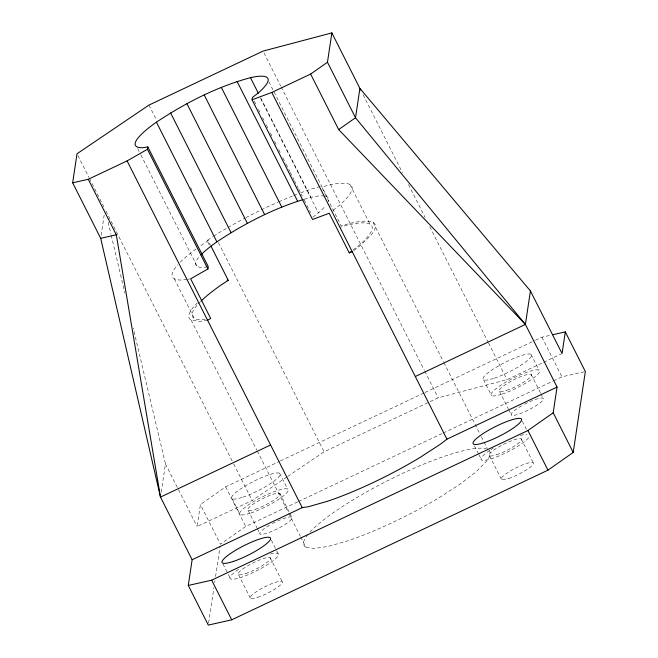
<?xml version="1.0" encoding="UTF-8"?>
<svg xmlns="http://www.w3.org/2000/svg" width="658" height="658" viewBox="0 0 658 658"><rect width="100%" height="100%" fill="white"/><g stroke="black" fill="none" stroke-linecap="round" stroke-linejoin="round"><path stroke-width="0.49" stroke-dasharray="3.29 2.47" d="M101.151 235.309L104.301 214.286M161.243 492.069L165.462 463.906L133.245 328.103M286.855 477.017L252.154 500.499L197.104 526.548L200.402 504.563L225.661 486.83L279.453 461.373M208.611 623.077L213.908 587.684M214.673 582.634L214.969 580.611M215.577 576.564L220.126 546.23M312.871 217.148L318.423 212.888A74.206 14.163 -26.8 0 0 325.677 205.641M333.022 210.33L338.335 206.258A100.452 19.164 -26.8 0 0 328.194 185.235L321.787 187.061M353.05 249.982L358.363 245.903A100.452 19.164 -26.8 0 0 348.222 224.88L339.98 227.232M353.889 250.534L361.11 244.99L371.285 234.824A104.071 19.855 -26.8 0 0 350.599 223.21L341.231 225.883L321.203 186.23M297.622 501.898L245.689 526.474L220.422 544.207L200.402 504.563M287.694 476.45L324.09 451.816L438.212 397.819L507.014 379.633L542.792 362.698M209.31 245.047L207.031 240.54L212.805 236.79M213.628 236.247L218.571 233.031A104.071 19.855 -26.8 0 1 227.076 227.997M200.896 245.467L208.232 240.696L210.502 245.204M280.382 460.937L424.13 392.916M425.06 392.481L534.502 340.696M535.423 340.26L541.921 337.184L550.688 335.202M543.714 362.262L561.142 354.012M298.551 501.462L442.308 433.441M443.229 433.005L552.671 381.221M553.6 380.785L561.94 376.828L585.34 371.54M320.265 186.502L311.826 188.912A104.071 19.855 -26.8 0 0 298.658 193.625M304.243 199.259L310.93 197.351A74.206 14.163 -26.8 0 1 324.517 196.051M207.262 266.786L203.248 267.378A74.206 14.163 -26.8 0 1 199.645 256.307M187.004 279.354L182.431 280.028A100.452 19.164 -26.8 0 1 177.676 264.903M187.925 279.214L189.751 278.951M205.206 319.27L202.458 319.673A100.452 19.164 -26.8 0 1 197.704 304.547M207.574 320.24L199.588 321.417L191.133 320.068A104.071 19.855 -26.8 0 1 197.342 302.91M207.031 240.54L208.232 240.696M300.731 537.043L305.822 547.119L314.277 548.459L328.35 546.387L347.103 541.04A104.071 19.855 -26.8 0 0 440.358 496.913L460.238 483.984L475.8 472.033L485.974 461.875A104.071 19.855 -26.8 0 0 489.281 450.722M541.921 337.184L561.94 376.828M531.047 354.325L539.058 370.183M531.146 374.427L540.383 392.719M540.851 393.64L543.163 398.213M363.142 94.818L402.466 172.659M408.478 184.561L425.134 217.535M429.756 226.689L488.047 342.078M488.507 342.999L507.014 379.633M522.403 421.342L526.408 429.271M499.488 391.395L508.272 408.783M508.733 409.695L511.505 415.182M521.161 438.804L533.177 462.59M483.564 379.781L491.575 395.639M373.135 222.478L443.426 361.637M443.895 362.55L479.501 433.046M481.352 436.706L483.663 441.288M484.124 442.201L487.364 448.608M489.511 455.772L501.528 479.559M349.941 184.528L369.969 224.172M474.476 445.918L478.481 453.847M478.925 454.727L481.598 460.016M263.99 52.928L280.67 85.943M281.131 86.864L424.311 370.298M424.772 371.219L438.212 397.819M268.851 81.724L326.993 196.832M260.626 97.771L310.93 197.351M260.733 98.684L318.423 212.888M254.259 101.118L256.11 104.77M258.413 109.343L260.264 112.995M262.567 117.56L264.417 121.22M266.26 124.872L268.571 129.437M270.413 133.097L272.725 137.662M274.567 141.314L276.878 145.887M278.721 149.539L281.032 154.104M282.874 157.764L285.646 163.242M286.107 164.155L289.8 171.467M290.26 172.38L293.953 179.683M294.414 180.605L298.107 187.908M298.567 188.821L302.261 196.133M304.103 199.785L306.414 204.358M306.875 205.271L310.568 212.575M148.938 105.091L156.357 119.764M190.639 187.645L192.029 190.392M218.44 242.679L324.09 451.816M137.686 148.568L140.45 154.046M140.919 154.959L197.219 266.424M279.658 473.275L287.669 489.133M174.271 278.729L194.299 318.373M279.757 493.377L289.462 512.582M289.923 513.503L291.774 517.163M191.133 320.068L256.801 450.072M257.262 450.985L288.245 512.327M288.706 513.24L300.27 536.13M77.932 155.592L88.962 177.43M89.422 178.343L105.05 209.277M105.971 211.111L233.187 462.952M233.656 463.874L252.154 500.499M271.359 540.21L276.261 549.899M276.705 550.787L278.038 553.427M248.107 510.345L256.883 527.732M257.344 528.645L260.124 534.131M270.125 557.671L282.142 581.458M232.184 498.731L240.195 514.589M225.661 486.83L245.689 526.474M238.467 574.64L250.484 598.435M222.988 563.906L227.89 573.603M228.334 574.483L230.555 578.884M165.462 463.906L197.104 526.548M108.126 222.256L110.972 234.24M111.21 235.243L124.946 293.155M198.305 303.881A100.452 19.164 -26.8 0 1 200.295 301.816M325.471 196.249A74.206 14.163 -26.8 0 1 328.227 201.521M180.267 262.164A100.452 19.164 -26.8 0 1 196.512 248.617M305.822 547.119A104.071 19.855 -26.8 0 1 307.673 534.773M309.976 532.1A104.071 19.855 -26.8 0 1 401.174 474.105A104.071 19.855 -26.8 0 1 486.476 448.937M272.346 523.628A18.103 3.455 -26.8 0 1 291.535 519.203A18.103 3.455 -26.8 0 1 264.426 533.918A18.103 3.455 -26.8 0 1 271.532 524.072M524.566 404.242A18.103 3.455 -26.8 0 1 542.661 400.574A18.103 3.455 -26.8 0 1 515.239 415.099A18.103 3.455 -26.8 0 1 523.735 404.678M270.331 554.077A27.151 5.182 -26.8 0 1 271.409 562.014A27.151 5.182 -26.8 0 1 235.794 578.834A27.151 5.182 -26.8 0 1 239.857 568.471M528.596 437.776A27.151 5.182 -26.8 0 1 491.608 458.675A27.151 5.182 -26.8 0 1 490.169 450.08M490.893 449.603A27.151 5.182 -26.8 0 1 493.187 448.139M520.388 435.489A27.151 5.182 -26.8 0 1 526.869 434.206M227.956 227.487A104.071 19.855 -26.8 0 1 244.941 218.135M245.829 217.675A104.071 19.855 -26.8 0 1 277.824 202.22M278.753 201.809A104.071 19.855 -26.8 0 1 292.703 195.952M293.698 195.558A104.071 19.855 -26.8 0 1 297.671 194.003M508.708 478.506A18.103 3.455 -26.8 0 0 533.572 463.397A18.103 3.455 -26.8 0 0 509.777 471.317A18.103 3.455 -26.8 0 0 508.708 478.506M496.691 454.719A18.103 3.455 -26.8 0 0 521.555 439.61A18.103 3.455 -26.8 0 0 497.769 447.53A18.103 3.455 -26.8 0 0 496.691 454.719M257.665 597.374A18.103 3.455 -26.8 0 0 282.529 582.272A18.103 3.455 -26.8 0 0 258.742 590.185A18.103 3.455 -26.8 0 0 257.665 597.374M506.668 390.342A18.103 3.455 -26.8 0 0 531.532 375.233A18.103 3.455 -26.8 0 0 507.746 383.153A18.103 3.455 -26.8 0 0 506.668 390.342M245.648 573.587A18.103 3.455 -26.8 0 0 270.512 558.486A18.103 3.455 -26.8 0 0 246.725 566.398A18.103 3.455 -26.8 0 0 245.648 573.587M255.288 509.292A18.103 3.455 -26.8 0 0 280.152 494.183A18.103 3.455 -26.8 0 0 256.357 502.103A18.103 3.455 -26.8 0 0 255.288 509.292M494.331 378.194A27.151 5.182 -26.8 0 0 531.631 355.542A27.151 5.182 -26.8 0 0 495.951 367.419A27.151 5.182 -26.8 0 0 494.331 378.194M250.961 513.001A27.151 5.182 -26.8 0 0 288.262 490.35A27.151 5.182 -26.8 0 0 252.573 502.227A27.151 5.182 -26.8 0 0 250.961 513.001M242.95 497.144A27.151 5.182 -26.8 0 0 280.25 474.492A27.151 5.182 -26.8 0 0 244.562 486.369A27.151 5.182 -26.8 0 0 242.95 497.144M502.342 394.052A27.151 5.182 -26.8 0 0 539.642 371.4A27.151 5.182 -26.8 0 0 503.962 383.277A27.151 5.182 -26.8 0 0 502.342 394.052"/><path stroke-width="0.99" d="M552.638 334.757L565.312 331.895L585.34 371.54L573.217 452.433L547.958 470.166L231.698 619.811L208.306 625.1L188.278 585.455L192.136 559.736L160.486 497.094L100.699 238.319L72.66 182.809L77.011 153.775L148.938 105.091L263.06 51.094L331.862 32.9L360.831 90.236M207.574 320.24L210.692 318.456L190.664 278.811L207.92 268.966L147.458 149.284L147.811 146.956L142.786 147.696A74.206 14.163 -26.8 0 1 156.431 122.166C185.375 102.944 216.819 86.757 250.468 77.669L258.314 93.206M207.92 268.966L208.265 266.638L147.811 146.956M352.277 251.767L349.258 252.894L329.23 213.25L312.525 219.468L252.063 99.786L252.417 97.466L257.961 93.197A74.206 14.163 -26.8 0 0 250.468 77.669M573.217 452.433L553.197 412.788L557.046 387.069L525.405 324.427L355.509 117.749L327.47 62.239L331.862 32.9M415.297 376.524L525.405 324.427L530.422 290.935L359.901 88.402L355.509 117.749L338.664 129.568L310.634 74.066L327.47 62.239M565.312 331.895L562.064 353.576L530.422 290.935M349.258 252.894L350.772 251.726M557.046 387.069L446.938 439.166L440.21 444.339L420.33 457.269A104.071 19.855 -26.8 0 1 327.075 501.396L308.331 506.742L302.236 507.639L192.136 559.736M188.278 585.455L211.679 580.167L527.93 430.521L553.197 412.788M200.937 254.909A74.206 14.163 -26.8 0 1 216.885 241.848C243.616 224.033 272.527 208.989 303.289 199.53M210.963 246.1L228.252 280.341L220.924 285.111A100.452 19.164 -26.8 0 0 201.019 301.101M72.66 182.809L88.254 179.289L127.093 160.914L147.458 149.284M252.063 99.786L271.795 92.441L310.634 74.066M270.594 444.997L160.486 497.094L116.293 234.791L88.254 179.289M100.699 238.319L116.293 234.791M227.059 280.185L228.252 280.341M338.664 129.568L525.405 324.427M527.93 430.521L547.958 470.166M271.795 92.441L446.938 439.166M237.102 81.485L297.564 201.167M221.318 87.374L281.78 207.056M204.202 94.941L264.656 214.623M186.905 103.66L247.359 223.342M170.611 112.946L231.065 232.628M156.431 122.166L216.885 241.848M127.093 160.914L302.236 507.639M211.679 580.167L231.698 619.811M484.354 442.571A27.151 5.182 -26.8 0 0 521.654 419.919A27.151 5.182 -26.8 0 0 485.966 431.796A27.151 5.182 -26.8 0 0 484.354 442.571M233.319 561.438A27.151 5.182 -26.8 0 0 270.611 538.787A27.151 5.182 -26.8 0 0 234.931 550.664A27.151 5.182 -26.8 0 0 233.319 561.438"/></g></svg>
